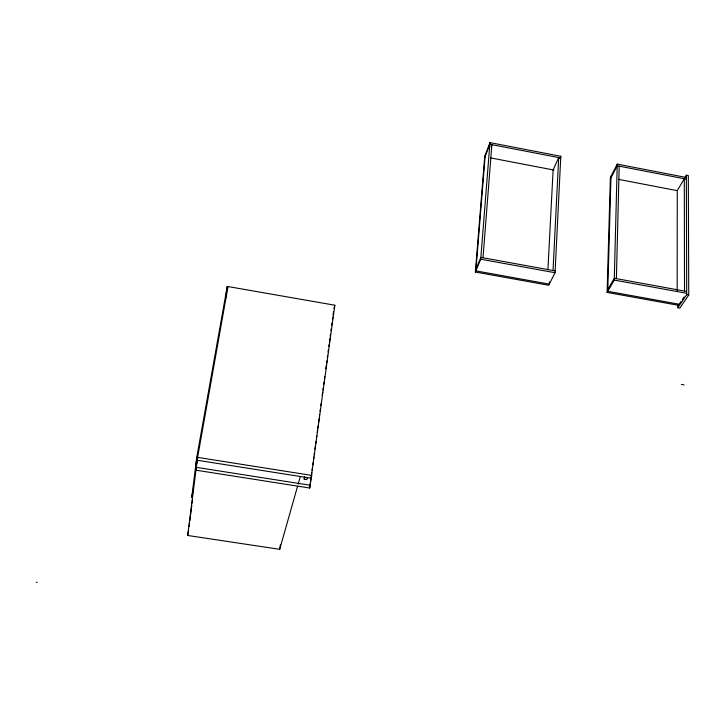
<?xml version="1.0" encoding="UTF-8"?>
<svg xmlns="http://www.w3.org/2000/svg" width="725" height="725" viewBox="0 0 725 725"><rect width="100%" height="100%" fill="white"/><g stroke="black" fill="none" stroke-linecap="round" stroke-linejoin="round"><path stroke-width="1.09" d="M677.168 290.816L677.268 190.648L684.3 178.749L684.527 291.069M684.672 178.069L686.357 175.205L688.315 175.586L688.75 294.984L679.851 308.134L677.821 307.772L677.821 304.391M678.455 305.316L607.106 292.42L614.256 280.086L617.247 164.122L686.258 177.48M616.386 278.645L619.195 166.152M607.106 292.42L610.377 177.471L617.247 164.122M610.994 176.266L607.749 291.314L679.189 304.237L681.038 301.491M555.051 272.727L560.797 156.301L489.955 142.617L484.735 156.446L475.382 272.029L548.689 285.26L555.051 272.727L480.72 259.215L475.382 272.029M549.378 281.889L549.26 284.137L475.863 270.878L485.206 155.204M553.03 270.525L558.703 157.579L553.121 169.904L547.919 269.627M480.72 259.215L489.955 142.617M483.004 257.783L491.858 144.665L491.07 146.758M192.515 497.477L191.735 497.359L196.783 457.248L227.242 286.42L334.832 305.225L309.729 488.025L195.496 470.108L196.783 457.248L311.877 475.446L311.052 478.201L197.245 460.248L195.496 470.108M192.651 492.338L192.778 491.314M297.549 486.294L279.705 549.323L187.684 535.467L197.608 457.384M189.098 526.513L189.524 523.169M189.814 520.949L191.799 505.352M192.089 503.123L192.515 499.788M309.729 488.025L311.804 472.618M312.112 470.389L312.412 468.151M312.865 464.807L313.164 462.568M313.617 459.224L313.916 456.986M314.224 454.756L314.523 452.518M314.976 449.174L315.429 445.821M315.728 443.591L316.028 441.353M316.481 438L316.78 435.77M317.233 432.417L317.541 430.188M317.84 427.949L318.139 425.72M318.592 422.367L319.045 419.023M319.344 416.784L319.643 414.555M320.097 411.202L320.405 408.972M320.858 405.619L321.157 403.39M322.208 395.569L322.661 392.216M322.96 389.987L323.268 387.748M323.722 384.404L324.021 382.166M324.474 378.822L324.773 376.583M325.833 368.771L326.286 365.418M326.585 363.189L326.884 360.95M327.337 357.597L327.637 355.368M328.09 352.015L328.389 349.785M328.842 346.432L329.15 344.203M329.449 341.964L329.902 338.62M330.201 336.382L330.5 334.153M330.953 330.799L331.262 328.57M331.706 325.217L332.014 322.987M332.467 319.634L332.766 317.396M333.065 315.167L333.518 311.813M225.557 298.736L225.865 296.498M226.173 294.259L227.242 286.42M307.391 477.585L306.802 479.597L304.174 479.189L304.482 476.95M279.705 549.323L280.348 544.847M187.684 535.467L188.672 529.857M228.012 286.556L195.85 467.272L310.554 485.297M191.735 497.359L193.24 489.013M333.971 308.469L334.832 305.225M298.165 484.119L300.322 476.515M304.174 479.189L304.763 477.168M485.07 156.845L489.819 144.275L560.715 157.959M476.008 269.075L480.865 257.393L555.142 270.905M559.863 158.358L560.797 156.301M610.948 177.915L617.211 165.771L686.267 179.129M607.795 289.52L614.302 278.273L686.575 291.441M682.27 299.661L684.119 296.915M677.821 307.772L686.693 294.613L686.357 175.205M36.25 582.257L37.156 582.383M681.364 384.431L684.101 384.903M614.256 280.086L686.575 293.253M686.693 294.613L688.75 294.984M618.652 179.392L676.996 190.602M490.626 157.914L554 170.067"/></g></svg>
